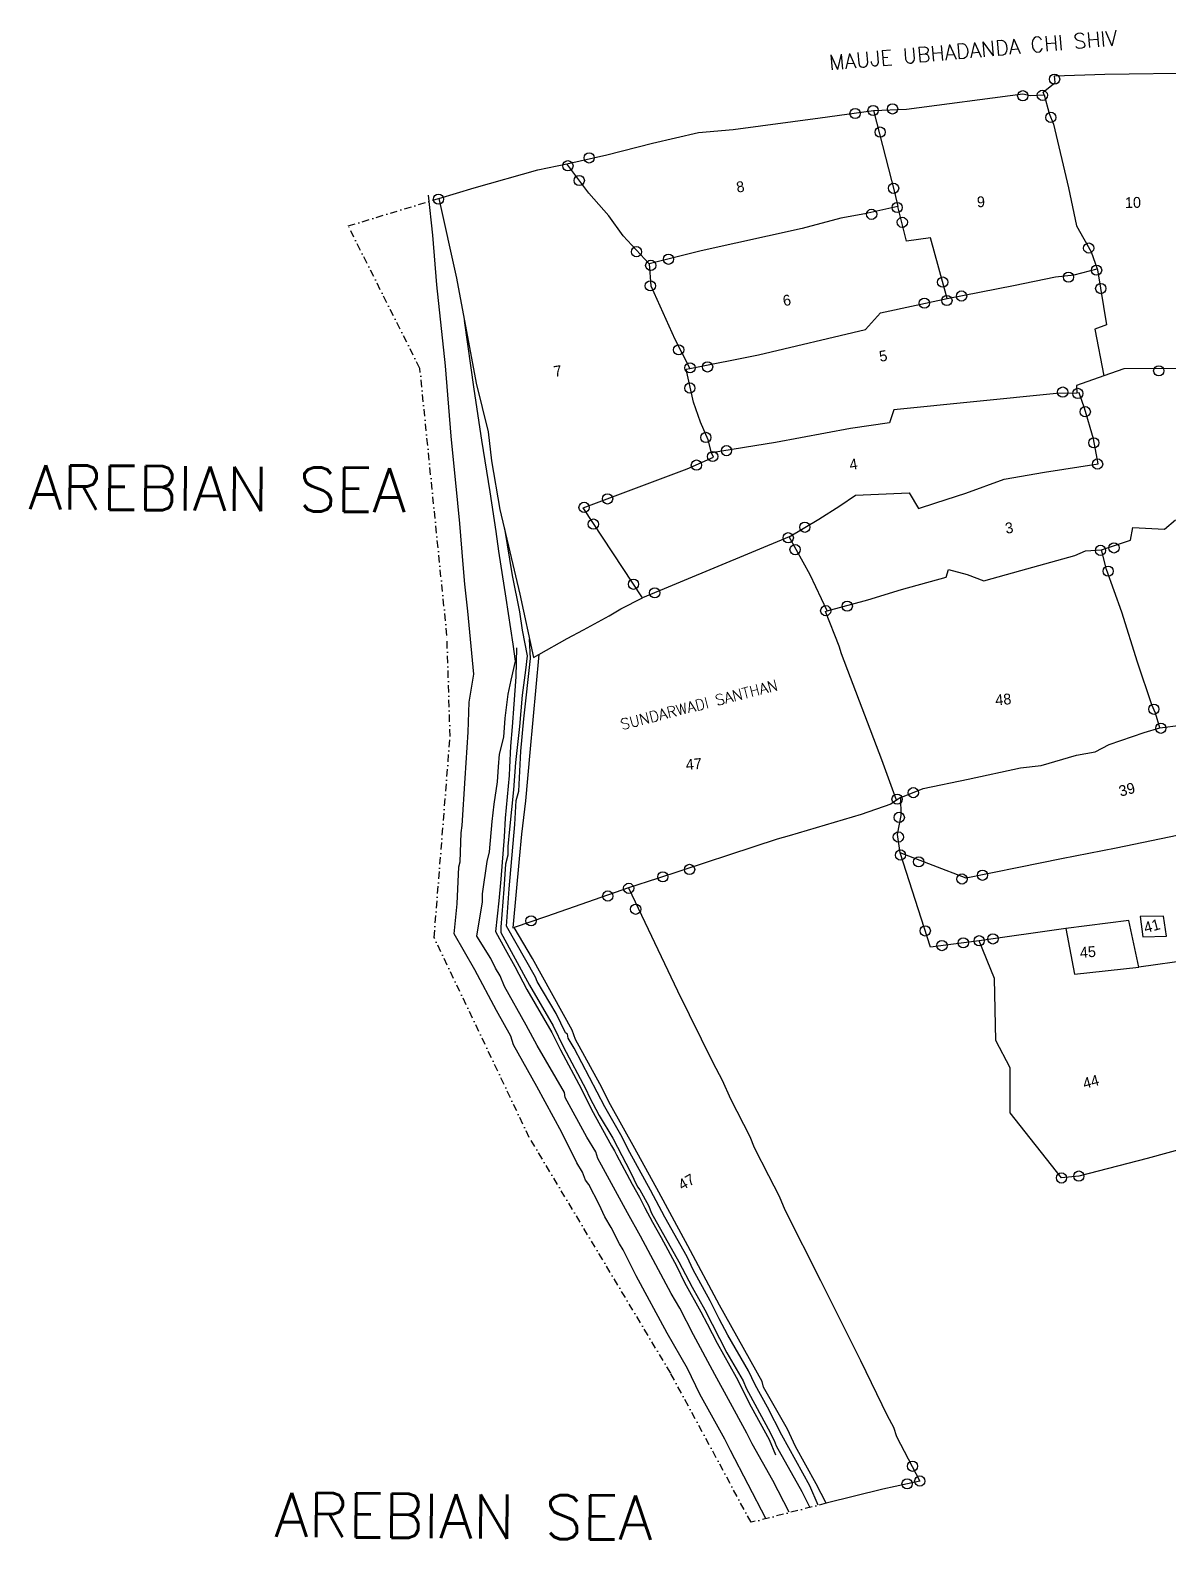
# Model space of a CAD drawing. Header units: metres. Extents: x 352893 to 354416, y 1751724 to 1753214.
# Drawn here: x 352893 to 353677, y 1751724 to 1752762 of the extents above; entities that cross this region are included whole.
import ezdxf

# ---------------------------------------------------------------- set-up
doc = ezdxf.new("R2010")
doc.units = ezdxf.units.M
doc.header["$MEASUREMENT"] = 0
doc.linetypes.add('DASHDOT', pattern=[1, 0.5, -0.25, 0, -0.25])
for name, color, linetype in [('LINE_WATER', 4, 'Continuous'), ('POLY_PARCEL', 6, 'Continuous'), ('POLY_WATER', 4, 'Continuous'), ('TEXT_MAPIN', 7, 'Continuous'), ('TEXT_MAPOUT', 7, 'Continuous'), ('TEXT_PARCEL', 7, 'Continuous'), ('V_BOUND_LINE', 7, 'Continuous'), ('V_BOUND_STREAM_LINE', 7, 'DASHDOT')]:
    doc.layers.add(name, color=color, linetype=linetype)
doc.styles.get("Standard").update_dxf_attribs({"font": 'simplex.shx'})
doc.styles.add('TEXT_MAP', font='', dxfattribs={"height": 0.18})
doc.styles.get('TEXT_MAP').set_extended_font_data('Kruti Dev 050')

msp = doc.modelspace()

# ---------------------------------------------------------------- linework, layer by layer
for centre in [(353598, 1752728.5), (353576.1, 1752717.1), (353589.6, 1752717.4), (353460.7, 1752704.9), (353473.1, 1752706.9), (353486.5, 1752708), (353595.4, 1752702.2), (353478, 1752692.1), (353263.1, 1752668.9), (353277.7, 1752674.3), (353270.9, 1752658.8), (353487.2, 1752653.4), (353174, 1752645.9), (353489.7, 1752640.2), (353472.1, 1752635.5), (353493.2, 1752630), (353310.3, 1752609.8), (353621.5, 1752612.3), (353320.1, 1752600.4), (353332.3, 1752604.6), (353626.9, 1752597.1), (353319.8, 1752586.3), (353521, 1752588.9), (353607.6, 1752592.3), (353508.4, 1752574.4), (353523.9, 1752576.2), (353534, 1752579.3), (353629.8, 1752584.4), (353339.3, 1752542.3), (353347.1, 1752529.9), (353359.2, 1752530.5), (353669.7, 1752527.8), (353347, 1752516), (353603.6, 1752513.2), (353614, 1752512.3), (353619.1, 1752499.7), (353358, 1752482), (353372.2, 1752472.9), (353625, 1752478.3), (353351.5, 1752463), (353362.7, 1752468.9), (353627.6, 1752463.7), (353290.4, 1752439.7), (353274.2, 1752433.9), (353280.6, 1752422.4), (353426.1, 1752420.2), (353414.7, 1752413), (353419.4, 1752404.8), (353629.6, 1752404.3), (353638.9, 1752406), (353634.9, 1752390), (353308.2, 1752381), (353322.8, 1752375.1), (353440.5, 1752362.8), (353455.3, 1752365.9), (353666.3, 1752295), (353671.1, 1752281.9), (353489.6, 1752233.1), (353500.8, 1752237.6), (353491.1, 1752220.6), (353490.5, 1752207.1), (353492, 1752194.7), (353504.5, 1752190), (353328.4, 1752179.7), (353346.8, 1752184.8), (353548.4, 1752180.8), (353304.9, 1752171.8), (353534.3, 1752178.2), (353290.5, 1752166.5), (353237.7, 1752149.4), (353309.7, 1752157.4), (353509, 1752142.5), (353520.5, 1752132.4), (353535.2, 1752134.3), (353546.1, 1752135.7), (353555.6, 1752137), (353602.8, 1751972.5), (353614.7, 1751973.8), (353500.2, 1751774.2), (353505.2, 1751764), (353496.5, 1751762.1)]:
    msp.add_circle(centre, 3.52)
at = {"layer": 'LINE_WATER'}
for p, q in [((353170.1, 1752621.2), (353167.1, 1752648.7)), ((353172.9, 1752587.1), (353170.1, 1752621.2)), ((353178.9, 1752531.3), (353172.9, 1752587.1)), ((353198.6, 1752515.2), (353191.9, 1752562.5)), ((353182.8, 1752482.9), (353178.9, 1752531.3)), ((353203.9, 1752480.1), (353198.6, 1752515.2)), ((353187.3, 1752436.8), (353182.8, 1752482.9)), ((353209.6, 1752444.6), (353203.9, 1752480.1)), ((353213.6, 1752417.3), (353209.6, 1752444.6)), ((353188.7, 1752422.7), (353187.3, 1752436.8)), ((353190.9, 1752394.5), (353188.7, 1752422.7)), ((353215.6, 1752403.7), (353213.6, 1752417.3)), ((353219.4, 1752419.4), (353224.7, 1752387)), ((353220.5, 1752371.5), (353215.6, 1752403.7)), ((353192.1, 1752381.1), (353190.9, 1752394.5)), ((353194.1, 1752362.4), (353192.1, 1752381.1)), ((353224.7, 1752387), (353229.7, 1752362)), ((353225.5, 1752339.8), (353220.5, 1752371.5)), ((353198.3, 1752319.2), (353194.1, 1752362.4)), ((353229.7, 1752362), (353231.7, 1752349.4)), ((353231.7, 1752349.4), (353235, 1752331.8)), ((353226.9, 1752328), (353225.5, 1752339.8)), ((353237.3, 1752329.8), (353236.7, 1752343.2)), ((353227.7, 1752337.3), (353227.3, 1752317.4)), ((353232.8, 1752288.3), (353237.3, 1752329.8)), ((353235, 1752331.8), (353234, 1752321.9)), ((353195.1, 1752299.8), (353198.3, 1752319.2)), ((353224, 1752315), (353226.9, 1752328)), ((353234, 1752321.9), (353231.6, 1752304.6)), ((353222, 1752305.3), (353224, 1752315)), ((353227.3, 1752317.4), (353225.9, 1752298.4)), ((353194.4, 1752279.2), (353195.1, 1752299.8)), ((353219.9, 1752288.8), (353222, 1752305.3)), ((353225.9, 1752298.4), (353224.7, 1752282.8)), ((353231.6, 1752304.6), (353229.7, 1752283.2)), ((353218.9, 1752275.8), (353219.9, 1752288.8)), ((353230.7, 1752266.2), (353232.8, 1752288.3)), ((353192.3, 1752247.5), (353194.4, 1752279.2)), ((353224.7, 1752282.8), (353223.5, 1752269.7)), ((353229.7, 1752283.2), (353227.1, 1752258.4)), ((353216.1, 1752264), (353218.9, 1752275.8)), ((353223.5, 1752269.7), (353222.8, 1752254.9)), ((353229.2, 1752238.6), (353230.7, 1752266.2)), ((353215.2, 1752255.3), (353216.1, 1752264)), ((353227.1, 1752258.4), (353225.7, 1752239.5)), ((353190.2, 1752214.9), (353192.3, 1752247.5)), ((353214.6, 1752245.1), (353215.2, 1752255.3)), ((353222.6, 1752249.3), (353219.9, 1752220)), ((353222.8, 1752254.9), (353222.6, 1752249.3)), ((353212.4, 1752229.8), (353214.6, 1752245.1)), ((353225.7, 1752239.5), (353222.9, 1752212.6)), ((353227.5, 1752232.2), (353229.2, 1752238.6)), ((353210.9, 1752217.8), (353212.4, 1752229.8)), ((353226.5, 1752215.6), (353227.5, 1752232.2)), ((353189.6, 1752209.9), (353190.2, 1752214.9)), ((353209, 1752196.9), (353210.9, 1752217.8)), ((353219.9, 1752220), (353219.1, 1752207.2)), ((353222.6, 1752171.4), (353226.5, 1752215.6)), ((353189, 1752190.1), (353189.6, 1752209.9)), ((353219.1, 1752207.2), (353216.9, 1752178.2)), ((353222.9, 1752212.6), (353221.8, 1752200.6)), ((353207.5, 1752190.3), (353209, 1752196.9)), ((353221.7, 1752194.7), (353220.2, 1752188.3)), ((353221.8, 1752200.6), (353221.7, 1752194.7)), ((353186.8, 1752161.2), (353188, 1752186.5)), ((353188, 1752186.5), (353189, 1752190.1)), ((353204.2, 1752168), (353207.5, 1752190.3)), ((353220.2, 1752188.3), (353219, 1752171.3)), ((353216.9, 1752178.2), (353215.6, 1752163.1)), ((353200.4, 1752138.9), (353204.3, 1752162.6)), ((353204.3, 1752162.6), (353204.2, 1752168)), ((353215.6, 1752163.1), (353213.3, 1752142.2)), ((353219, 1752171.3), (353216.9, 1752145.1)), ((353220.7, 1752145.8), (353222.6, 1752171.4)), ((353184.9, 1752140.4), (353186.8, 1752161.2)), ((353213.3, 1752142.2), (353220, 1752130)), ((353216.9, 1752145.1), (353217, 1752141.4)), ((353217, 1752141.4), (353236.7, 1752105.1)), ((353240.8, 1752110.7), (353220.7, 1752145.8)), ((353199.1, 1752115.7), (353184.9, 1752140.4)), ((353210.1, 1752123.4), (353200.4, 1752138.9)), ((353213.2, 1752116.8), (353210.1, 1752123.4)), ((353220, 1752130), (353226.6, 1752117.9)), ((353213.9, 1752087.8), (353199.1, 1752115.7)), ((353216.5, 1752111.6), (353213.2, 1752116.8)), ((353219.5, 1752104.2), (353216.5, 1752111.6)), ((353226.6, 1752117.9), (353234.7, 1752102.2)), ((353241.9, 1752107.7), (353240.8, 1752110.7)), ((353234.4, 1752077.6), (353219.5, 1752104.2)), ((353234.7, 1752102.2), (353252.1, 1752072.6)), ((353236.7, 1752105.1), (353253, 1752077.2)), ((353254.9, 1752085.6), (353241.9, 1752107.7)), ((353223.7, 1752070), (353213.9, 1752087.8)), ((353261.5, 1752072.3), (353254.9, 1752085.6)), ((353225.6, 1752064.2), (353223.7, 1752070)), ((353242, 1752063.6), (353234.4, 1752077.6)), ((353252.1, 1752072.6), (353257.9, 1752060.6)), ((353253, 1752077.2), (353260, 1752062.5)), ((353262.8, 1752071.5), (353261.5, 1752072.3)), ((353263.2, 1752068.8), (353262.8, 1752071.5)), ((353267.4, 1752061.8), (353263.2, 1752068.8)), ((353241.6, 1752035.4), (353225.6, 1752064.2)), ((353260.8, 1752031.3), (353242, 1752063.6)), ((353257.9, 1752060.6), (353272.5, 1752033.5)), ((353260, 1752062.5), (353275.4, 1752033.7)), ((353288.4, 1752021.5), (353267.4, 1752061.8)), ((353258.8, 1752003.7), (353241.6, 1752035.4)), ((353261.3, 1752027.9), (353260.8, 1752031.3)), ((353276.2, 1752000.5), (353261.3, 1752027.9)), ((353272.5, 1752033.5), (353279.4, 1752019.7)), ((353275.4, 1752033.7), (353277.9, 1752028.2)), ((353277.9, 1752028.2), (353284.5, 1752015.6)), ((353279.4, 1752019.7), (353293.1, 1751994.7)), ((353299.5, 1752002.1), (353288.4, 1752021.5)), ((353284.5, 1752015.6), (353293.9, 1751999.8)), ((353269.2, 1751982.9), (353258.8, 1752003.7)), ((353282.2, 1751990.6), (353276.2, 1752000.5)), ((353293.9, 1751999.8), (353297.1, 1751993.7)), ((353305.6, 1751990.1), (353299.5, 1752002.1)), ((353283.6, 1751985.9), (353282.2, 1751990.6)), ((353286.2, 1751981.4), (353283.6, 1751985.9)), ((353293.1, 1751994.7), (353295.2, 1751991.2)), ((353295.2, 1751991.2), (353296.5, 1751988.5)), ((353296.5, 1751988.5), (353307.2, 1751968.2)), ((353297.1, 1751993.7), (353305.9, 1751977)), ((353319.9, 1751964.1), (353305.6, 1751990.1)), ((353273, 1751976.6), (353269.2, 1751982.9)), ((353275.2, 1751971), (353273, 1751976.6)), ((353304.1, 1751948.6), (353286.2, 1751981.4)), ((353305.9, 1751977), (353310.9, 1751966.4)), ((353277.4, 1751968), (353275.2, 1751971)), ((353284.6, 1751954.3), (353277.4, 1751968)), ((353307.2, 1751968.2), (353312.3, 1751959.2)), ((353310.9, 1751966.4), (353312.6, 1751964.4)), ((353312.3, 1751959.2), (353316.1, 1751952)), ((353312.6, 1751964.4), (353318.6, 1751953.6)), ((353329.8, 1751945.5), (353319.9, 1751964.1)), ((353288.4, 1751945.7), (353284.6, 1751954.3)), ((353292.8, 1751938.5), (353288.4, 1751945.7)), ((353313, 1751932.4), (353304.1, 1751948.6)), ((353316.1, 1751952), (353321.2, 1751942.1)), ((353318.6, 1751953.6), (353320.7, 1751948.3)), ((353320.7, 1751948.3), (353339.4, 1751914.8)), ((353345.1, 1751918.3), (353329.8, 1751945.5)), ((353298.5, 1751927.1), (353292.8, 1751938.5)), ((353321.2, 1751942.1), (353327.3, 1751931.6)), ((353301, 1751923), (353298.5, 1751927.1)), ((353334.2, 1751893), (353313, 1751932.4)), ((353327.3, 1751931.6), (353338, 1751911.5)), ((353310, 1751905.1), (353301, 1751923)), ((353339.4, 1751914.8), (353348.6, 1751897.4)), ((353349.2, 1751909.2), (353345.1, 1751918.3)), ((353331.4, 1751865.8), (353310, 1751905.1)), ((353338, 1751911.5), (353343.3, 1751900.7)), ((353361, 1751887.9), (353349.2, 1751909.2)), ((353340.1, 1751882.9), (353334.2, 1751893)), ((353343.3, 1751900.7), (353354.5, 1751880.5)), ((353348.6, 1751897.4), (353357.2, 1751881.7)), ((353349.5, 1751864.6), (353340.1, 1751882.9)), ((353367.1, 1751875.7), (353361, 1751887.9)), ((353354.5, 1751880.5), (353358.9, 1751872.1)), ((353357.2, 1751881.7), (353372.5, 1751852.1)), ((353358.9, 1751872.1), (353365.8, 1751858.9)), ((353373.1, 1751864.4), (353367.1, 1751875.7)), ((353345.3, 1751841.4), (353331.4, 1751865.8)), ((353364.1, 1751837.4), (353349.5, 1751864.6)), ((353387.3, 1751839.8), (353373.1, 1751864.4)), ((353365.8, 1751858.9), (353378.8, 1751835.4)), ((353372.5, 1751852.1), (353383.6, 1751832.9)), ((353353.9, 1751823.7), (353345.3, 1751841.4)), ((353373.6, 1751820.1), (353364.1, 1751837.4)), ((353378.8, 1751835.4), (353389.1, 1751815.1)), ((353383.6, 1751832.9), (353385.7, 1751827.8)), ((353391.9, 1751830.2), (353387.3, 1751839.8)), ((353400.5, 1751814.8), (353391.9, 1751830.2)), ((353371, 1751792.8), (353353.9, 1751823.7)), ((353386.3, 1751796.9), (353373.6, 1751820.1)), ((353385.7, 1751827.8), (353401, 1751800)), ((353389.1, 1751815.1), (353401.5, 1751792.6)), ((353410.3, 1751795.6), (353400.5, 1751814.8)), ((353401, 1751800), (353405.1, 1751791.9)), ((353375, 1751785.1), (353371, 1751792.8)), ((353389.8, 1751789.5), (353386.3, 1751796.9)), ((353404.1, 1751764.4), (353389.8, 1751789.5)), ((353401.5, 1751792.6), (353405.9, 1751782)), ((353405.1, 1751791.9), (353406.3, 1751788.2)), ((353429.5, 1751760.6), (353410.3, 1751795.6)), ((353399.4, 1751738.3), (353375, 1751785.1)), ((353406.3, 1751788.2), (353424.1, 1751756.8)), ((353415.4, 1751742.6), (353404.1, 1751764.4)), ((353435.4, 1751747.5), (353429.5, 1751760.6)), ((353424.1, 1751756.8), (353429.4, 1751746.3))]:
    msp.add_line(p, q, dxfattribs=at)
at = {"layer": 'POLY_PARCEL'}
for p, q in [((353590.8, 1752717.6), (353594.3, 1752704.9)), ((353473.5, 1752707), (353487.9, 1752650.8)), ((353594.3, 1752704.9), (353597.2, 1752697.5)), ((353597.2, 1752697.5), (353607.6, 1752653.8)), ((353277.4, 1752650), (353262.4, 1752670.3)), ((353487.9, 1752650.8), (353490.2, 1752640.8)), ((353607.6, 1752653.8), (353613.2, 1752627.6)), ((353291.3, 1752634.4), (353277.4, 1752650)), ((353490.2, 1752640.8), (353467.5, 1752635.8)), ((353496, 1752617.1), (353490.2, 1752640.8)), ((353301.1, 1752620.7), (353291.3, 1752634.4)), ((353451, 1752632.9), (353424.2, 1752625.8)), ((353467.5, 1752635.8), (353451, 1752632.9)), ((353319, 1752601.4), (353301.1, 1752620.7)), ((353424.2, 1752625.8), (353354.7, 1752610.3)), ((353512.6, 1752619.4), (353496, 1752617.1)), ((353524.1, 1752577.6), (353512.6, 1752619.4)), ((353613.2, 1752627.6), (353623.2, 1752609.7)), ((353354.7, 1752610.3), (353319, 1752601.4)), ((353623.2, 1752609.7), (353627.4, 1752597.9)), ((353319, 1752601.4), (353320.2, 1752586.3)), ((353569.7, 1752586.6), (353598.6, 1752592.4)), ((353598.6, 1752592.4), (353611.6, 1752593.8)), ((353611.6, 1752593.8), (353627.4, 1752597.9)), ((353627.4, 1752597.9), (353627.6, 1752597.4)), ((353627.6, 1752597.4), (353633.8, 1752559.5)), ((353320.2, 1752586.3), (353336.7, 1752549.7)), ((353524.1, 1752577.6), (353569.7, 1752586.6)), ((353467.8, 1752556.2), (353478.1, 1752567.8)), ((353478.1, 1752567.8), (353524.1, 1752577.6)), ((353633.8, 1752559.5), (353625.8, 1752556.5)), ((353336.7, 1752549.7), (353347, 1752529.5)), ((353394.2, 1752538.8), (353467.8, 1752556.2)), ((353625.8, 1752556.5), (353632, 1752524.4)), ((353347, 1752529.5), (353394.2, 1752538.8)), ((353344.4, 1752528.9), (353347, 1752529.5)), ((353349.4, 1752506.3), (353344.4, 1752528.9)), ((353645.6, 1752529.3), (353632, 1752524.4)), ((353683.4, 1752529.5), (353645.6, 1752529.3)), ((353632, 1752524.4), (353613, 1752517.8)), ((353613, 1752517.8), (353613.3, 1752512.5)), ((353354.3, 1752492.4), (353349.4, 1752506.3)), ((353599.3, 1752512.3), (353487.3, 1752501.1)), ((353613.3, 1752512.5), (353599.3, 1752512.3)), ((353615, 1752512.6), (353613.3, 1752512.5)), ((353618.5, 1752502.2), (353615, 1752512.6)), ((353487.3, 1752501.1), (353484.3, 1752492)), ((353624.9, 1752481), (353618.5, 1752502.2)), ((353359.7, 1752480.4), (353354.3, 1752492.4)), ((353457.6, 1752488.2), (353405.9, 1752478.6)), ((353484.3, 1752492), (353457.6, 1752488.2)), ((353361.9, 1752471.5), (353359.7, 1752480.4)), ((353405.9, 1752478.6), (353361.9, 1752471.5)), ((353628, 1752463.9), (353624.9, 1752481)), ((353345.1, 1752460.4), (353363.2, 1752468.5)), ((353363.2, 1752468.5), (353361.9, 1752471.5)), ((353591.1, 1752458), (353628, 1752463.9)), ((353273.5, 1752433.6), (353345.1, 1752460.4)), ((353537, 1752443.6), (353563.2, 1752453.2)), ((353563.2, 1752453.2), (353591.1, 1752458)), ((353461, 1752442.3), (353497.9, 1752443.8)), ((353497.9, 1752443.8), (353504.4, 1752433.2)), ((353516.3, 1752437.1), (353537, 1752443.6)), ((353314.4, 1752371.6), (353273.5, 1752433.6)), ((353435.8, 1752425.7), (353450.2, 1752434.9)), ((353450.2, 1752434.9), (353461, 1752442.3)), ((353504.4, 1752433.2), (353516.3, 1752437.1)), ((353415.3, 1752413.6), (353435.8, 1752425.7)), ((353673.6, 1752419), (353681.3, 1752425.2)), ((353415.3, 1752413.6), (353314.4, 1752371.6)), ((353429.8, 1752387.5), (353415.3, 1752413.6)), ((353630.2, 1752404.7), (353650.2, 1752411.4)), ((353650.2, 1752411.4), (353651.9, 1752420)), ((353651.9, 1752420), (353673.6, 1752419)), ((353611.9, 1752400.8), (353619.4, 1752403.9)), ((353619.4, 1752403.9), (353630.2, 1752404.7)), ((353633.8, 1752391.1), (353630.2, 1752404.7)), ((353523.3, 1752385.8), (353525, 1752391.2)), ((353525, 1752391.2), (353537.8, 1752387.8)), ((353574.8, 1752390.5), (353611.9, 1752400.8)), ((353644.2, 1752361.9), (353633.8, 1752391.1)), ((353441.6, 1752362.6), (353429.8, 1752387.5)), ((353492.6, 1752377.4), (353523.3, 1752385.8)), ((353537.8, 1752387.8), (353549.4, 1752383.4)), ((353549.4, 1752383.4), (353574.8, 1752390.5)), ((353299.6, 1752364.1), (353314.4, 1752371.6)), ((353441.6, 1752362.6), (353469.4, 1752370.2)), ((353469.4, 1752370.2), (353492.6, 1752377.4)), ((353291.5, 1752359.2), (353299.6, 1752364.1)), ((353440.3, 1752362.2), (353441.6, 1752362.6)), ((353449.8, 1752338.3), (353440.3, 1752362.2)), ((353655, 1752327.5), (353644.2, 1752361.9)), ((353262.5, 1752343.6), (353273.7, 1752349.6)), ((353273.7, 1752349.6), (353291.5, 1752359.2)), ((353243, 1752332.6), (353262.5, 1752343.6)), ((353451.3, 1752333.1), (353449.8, 1752338.3)), ((353465.6, 1752295.7), (353451.3, 1752333.1)), ((353665, 1752298.1), (353655, 1752327.5)), ((353667.5, 1752292.4), (353665, 1752298.1)), ((353479.1, 1752260.2), (353465.6, 1752295.7)), ((353670.4, 1752282.2), (353667.5, 1752292.4)), ((353635.6, 1752270.8), (353659.6, 1752278.9)), ((353659.6, 1752278.9), (353670.4, 1752282.2)), ((353670.4, 1752282.2), (353705.2, 1752286.7)), ((353626, 1752265.7), (353635.6, 1752270.8)), ((353489.3, 1752232.4), (353479.1, 1752260.2)), ((353574.6, 1752254.7), (353588.7, 1752256.4)), ((353588.7, 1752256.4), (353613, 1752263.3)), ((353613, 1752263.3), (353626, 1752265.7)), ((353507.6, 1752240.5), (353538.6, 1752246.8)), ((353538.6, 1752246.8), (353574.6, 1752254.7)), ((353492.1, 1752234.3), (353507.6, 1752240.5)), ((353689, 1752209.5), (353640.5, 1752199.5)), ((353537.2, 1752178.8), (353491.7, 1752196.2)), ((353640.5, 1752199.5), (353602.7, 1752192)), ((353573.5, 1752186.1), (353537.2, 1752178.8)), ((353602.7, 1752192), (353573.5, 1752186.1)), ((353304.8, 1752172.1), (353248.4, 1752152.5)), ((353248.4, 1752152.5), (353226.2, 1752144.9)), ((353672.9, 1752152.7), (353656.9, 1752152.3)), ((353656.9, 1752152.3), (353658.8, 1752138.4)), ((353675.1, 1752138.8), (353672.9, 1752152.7)), ((353605.8, 1752144.1), (353546.1, 1752135.7)), ((353649, 1752149.7), (353605.8, 1752144.1)), ((353605.8, 1752144.1), (353611.7, 1752112.7)), ((353655.9, 1752117.5), (353649, 1752149.7)), ((353658.8, 1752138.4), (353675.1, 1752138.8)), ((353692, 1752122.7), (353655.9, 1752117.5)), ((353611.7, 1752112.7), (353655.9, 1752117.5))]:
    msp.add_line(p, q, dxfattribs=at)
at = {"layer": 'POLY_WATER'}
for p, q in [((353174.3, 1752646.5), (353186.4, 1752591.6)), ((353186.4, 1752591.6), (353200, 1752519.4)), ((353200, 1752519.4), (353208.1, 1752485.8)), ((353208.1, 1752485.8), (353210.6, 1752465.9)), ((353210.6, 1752465.9), (353216.3, 1752432.4)), ((353216.3, 1752432.4), (353230.1, 1752374.2)), ((353230.1, 1752374.2), (353239.4, 1752330.7)), ((353243, 1752332.6), (353236.8, 1752265.2)), ((353239.4, 1752330.7), (353243, 1752332.6)), ((353236.8, 1752265.2), (353233.9, 1752231.9)), ((353233.9, 1752231.9), (353231.2, 1752209)), ((353231.2, 1752209), (353229.5, 1752192.1)), ((353229.5, 1752192.1), (353225.1, 1752144.6)), ((353225.1, 1752144.6), (353226.2, 1752144.9)), ((353238.7, 1752123.5), (353226.2, 1752144.9)), ((353266, 1752074.1), (353238.7, 1752123.5)), ((353267.1, 1752070.9), (353266, 1752074.1)), ((353268.4, 1752067.7), (353267.1, 1752070.9)), ((353285.1, 1752037.2), (353268.4, 1752067.7)), ((353292.3, 1752022.8), (353285.1, 1752037.2)), ((353309.2, 1751992.7), (353292.3, 1752022.8)), ((353325.7, 1751962.7), (353309.2, 1751992.7)), ((353345.6, 1751925.8), (353325.7, 1751962.7)), ((353367.4, 1751884.9), (353345.6, 1751925.8)), ((353396.8, 1751832.4), (353367.4, 1751884.9)), ((353397.7, 1751828.6), (353396.8, 1751832.4)), ((353414.2, 1751799.6), (353397.7, 1751828.6)), ((353419.7, 1751787.8), (353414.2, 1751799.6)), ((353433.9, 1751762.1), (353419.7, 1751787.8)), ((353440.9, 1751748.7), (353433.9, 1751762.1))]:
    msp.add_line(p, q, dxfattribs=at)
at = {"layer": 'V_BOUND_LINE'}
for p, q in [((353590.2, 1752719.6), (353598.3, 1752726.1)), ((353597.9, 1752730.8), (353632.5, 1752731.9)), ((353598.3, 1752726.1), (353597.9, 1752730.8)), ((353632.5, 1752731.9), (353728.4, 1752733.3)), ((353496.1, 1752707.9), (353576.1, 1752718.4)), ((353576.1, 1752718.4), (353581.5, 1752717.2)), ((353581.5, 1752717.2), (353590.8, 1752717.6)), ((353590.8, 1752717.6), (353590.2, 1752719.6)), ((353436.7, 1752702), (353473.5, 1752707)), ((353473.5, 1752707), (353496.1, 1752707.9)), ((353321.3, 1752684.5), (353352.9, 1752691.8)), ((353352.9, 1752691.8), (353376.9, 1752693.9)), ((353376.9, 1752693.9), (353436.7, 1752702)), ((353289.9, 1752676.4), (353321.3, 1752684.5)), ((353262.4, 1752670.3), (353289.9, 1752676.4)), ((353198.5, 1752653.8), (353242.3, 1752666)), ((353242.3, 1752666), (353262.4, 1752670.3)), ((353174.3, 1752646.5), (353198.5, 1752653.8)), ((353485.3, 1752229.6), (353465, 1752222.5)), ((353489.3, 1752232.4), (353485.3, 1752229.6)), ((353492.1, 1752234.3), (353489.3, 1752232.4)), ((353492.4, 1752221.9), (353492.1, 1752234.3)), ((353465, 1752222.5), (353415.4, 1752208)), ((353490, 1752208.8), (353492.4, 1752221.9)), ((353407.2, 1752205.7), (353324.7, 1752178.5)), ((353415.4, 1752208), (353407.2, 1752205.7)), ((353491.7, 1752196.2), (353490, 1752208.8)), ((353512.7, 1752131.3), (353491.7, 1752196.2)), ((353324.7, 1752178.5), (353304.8, 1752172.1)), ((353304.8, 1752172.1), (353338.5, 1752101.3)), ((353546.1, 1752135.7), (353512.7, 1752131.3)), ((353556.6, 1752109.7), (353546.1, 1752135.7)), ((353338.5, 1752101.3), (353362.7, 1752051.9)), ((353557.6, 1752067.1), (353556.6, 1752109.7)), ((353567.5, 1752048.2), (353557.6, 1752067.1)), ((353362.7, 1752051.9), (353369.3, 1752039.7)), ((353567.5, 1752017.4), (353567.5, 1752048.2)), ((353369.3, 1752039.7), (353374.9, 1752027)), ((353374.9, 1752027), (353388.2, 1752001)), ((353602.8, 1751972.5), (353567.5, 1752017.4)), ((353388.2, 1752001), (353391.2, 1751993.5)), ((353702.7, 1751997.1), (353661.7, 1751986)), ((353391.2, 1751993.5), (353401.2, 1751974.1)), ((353661.7, 1751986), (353614.7, 1751973.8)), ((353401.2, 1751974.1), (353408.4, 1751960)), ((353614.7, 1751973.8), (353602.8, 1751972.5)), ((353408.4, 1751960), (353412.3, 1751950.6)), ((353412.3, 1751950.6), (353437, 1751902)), ((353437, 1751902), (353464.4, 1751846.9)), ((353464.4, 1751846.9), (353482.9, 1751809.1)), ((353482.9, 1751809.1), (353487.2, 1751801.1)), ((353487.2, 1751801.1), (353489.3, 1751794.7)), ((353489.3, 1751794.7), (353505.2, 1751764)), ((353479.8, 1751758.5), (353440.9, 1751748.7)), ((353505.2, 1751764), (353479.8, 1751758.5))]:
    msp.add_line(p, q, dxfattribs=at)
at = {"layer": 'V_BOUND_STREAM_LINE', "ltscale": 10}
for p, q in [((353111.9, 1752627.5), (353174.3, 1752646.5)), ((353161.2, 1752529.5), (353111.9, 1752627.5)), ((353179.8, 1752345.8), (353161.2, 1752529.5)), ((353182, 1752276.3), (353179.8, 1752345.8)), ((353171, 1752138), (353182, 1752276.3)), ((353236.5, 1752000.4), (353171, 1752138)), ((353333.8, 1751838.2), (353236.5, 1752000.4)), ((353389.1, 1751735.6), (353333.8, 1751838.2)), ((353440.9, 1751748.7), (353389.1, 1751735.6))]:
    msp.add_line(p, q, dxfattribs=at)

# ---------------------------------------------------------------- texts
at = {"layer": 'TEXT_MAPIN'}
msp.add_text('SUNDARWADI SANTHAN', height=7.444, rotation=14.324, dxfattribs=at).set_placement((353300.3, 1752280.7))
at = {"layer": 'TEXT_MAPOUT'}
for s, height, rotation, p in [('MAUJE UBHADANDA CHI SHIV', 10.339, 4.9516, (353443.2, 1752734.7)), ('AREBIAN SEA', 30.339, 359.5178, (352891.7, 1752432.7)), ('AREBIAN SEA', 30.339, 359.5178, (353061.1, 1751725.7))]:
    msp.add_text(s, height=height, rotation=rotation, dxfattribs=at).set_placement(p)
at = {"layer": 'TEXT_PARCEL', "style": 'TEXT_MAP'}
for s, rotation, p in [('8', 8.9609, (353379.6, 1752650.4)), ('9', 2.3122, (353544.7, 1752640.3)), ('10', 1.3796, (353646.5, 1752639.8)), ('6', 8.9609, (353411.6, 1752572.3)), ('5', 8.9609, (353477.9, 1752534)), ('7', 8.9609, (353253.9, 1752523.6)), ('4', 8.9609, (353457.4, 1752459.5)), ('3', 8.9609, (353564.6, 1752415.7)), ('48', 4.9516, (353557.5, 1752297.6)), ('47', 4.9516, (353344.5, 1752253.1)), ('39', 15.0371, (353643.4, 1752234.8)), ('41', 15.0371, (353660.6, 1752140.9)), ('45', 4.9516, (353615.7, 1752123.8)), ('44', 14.9477, (353618.6, 1752033.7)), ('47', 30.0397, (353341.7, 1751963.8))]:
    msp.add_text(s, height=7.44, rotation=rotation, dxfattribs=at).set_placement(p)

doc.saveas('drawing.dxf')
